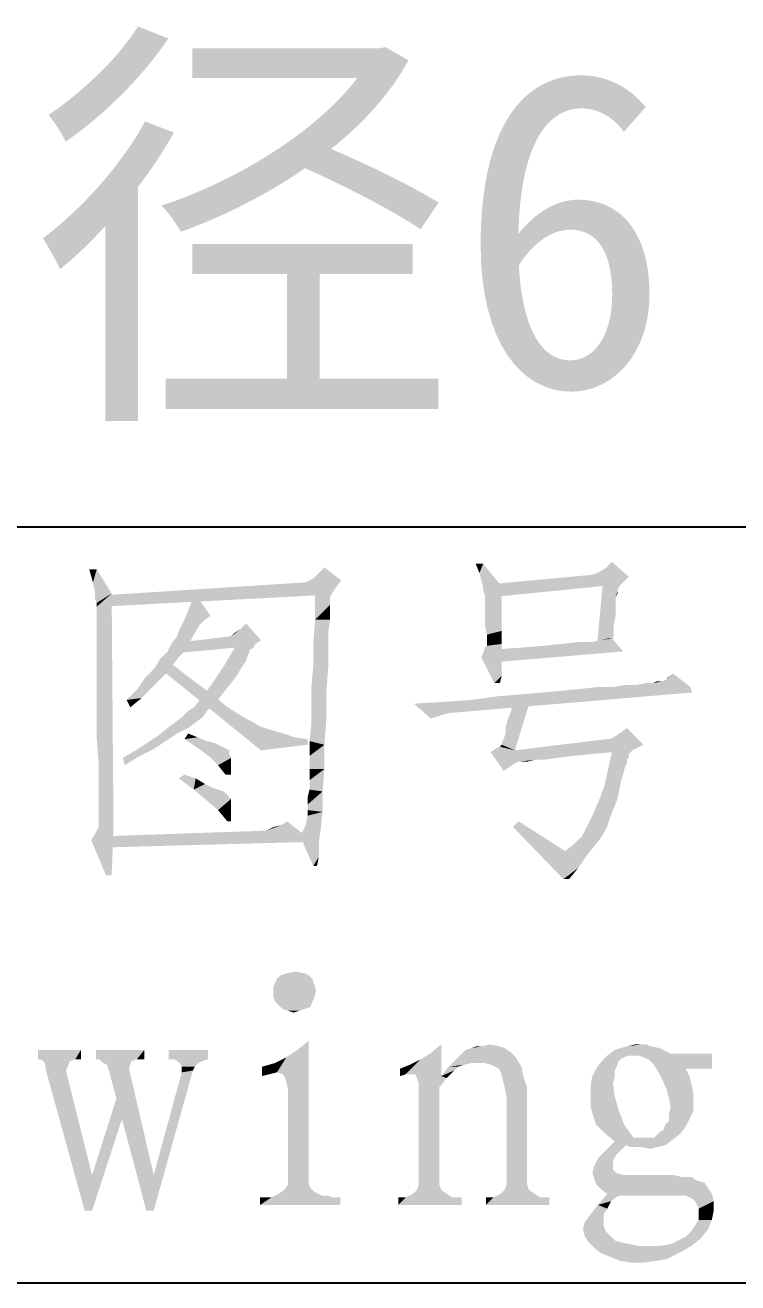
# Model space of a CAD drawing. Header units: millimetres. Extents: x 336 to 634, y 189 to 399.
# Drawn here: x 517.2 to 522.86, y 255.18 to 265.16 of the extents above; entities that cross this region are included whole.
import ezdxf

# ---------------------------------------------------------------- set-up
doc = ezdxf.new("R2010")
doc.units = ezdxf.units.MM

msp = doc.modelspace()

# ---------------------------------------------------------------- linework, layer by layer
at = {"color": 2, "linetype": 'Continuous'}
for p, q in [((448.54988, 261.17577), (628.54988, 261.17577)), ((448.54988, 255.17577), (628.54988, 255.17577))]:
    msp.add_line(p, q, dxfattribs=at)
at = {"color": 7, "linetype": 'Continuous'}
msp.add_line((448.54993, 255.17685), (628.54993, 255.17685), dxfattribs=at)
for points in [[(517.77124, 260.83873), (517.74161, 260.73503), (517.71198, 260.83873)], [(517.75643, 260.66096), (517.74161, 260.73503), (517.77124, 260.83873)], [(517.75643, 260.66096), (517.77124, 260.83873), (517.88976, 260.64614)], [(519.71198, 260.74985), (519.48976, 260.76466), (519.5342, 260.8091)], [(519.5342, 260.8091), (519.57865, 260.85355), (519.71198, 260.74985)], [(520.83791, 260.88318), (520.80828, 260.8091), (520.77865, 260.88318)], [(520.82309, 260.74985), (520.80828, 260.8091), (520.83791, 260.88318)], [(520.82309, 260.74985), (520.83791, 260.88318), (520.97124, 260.72022)], [(521.99346, 260.77947), (521.69717, 260.79429), (521.74161, 260.8091)], [(521.99346, 260.77947), (521.74161, 260.8091), (521.77124, 260.82392)], [(521.99346, 260.77947), (521.77124, 260.82392), (521.81569, 260.85355)], [(521.81569, 260.85355), (521.86013, 260.89799), (521.99346, 260.77947)], [(519.66754, 260.69059), (517.81569, 260.63133), (519.4305, 260.73503)], [(519.71198, 260.74985), (519.4305, 260.73503), (519.46013, 260.74985)], [(519.4305, 260.73503), (519.71198, 260.74985), (519.66754, 260.69059)], [(519.71198, 260.74985), (519.46013, 260.74985), (519.48976, 260.76466)], [(520.97124, 260.72022), (520.83791, 260.7054), (520.82309, 260.74985)], [(520.83791, 260.69059), (520.83791, 260.7054), (520.97124, 260.72022)], [(520.83791, 260.67577), (520.83791, 260.69059), (520.97124, 260.72022)], [(520.85272, 260.63133), (520.83791, 260.67577), (520.97124, 260.72022)], [(520.85272, 260.63133), (520.97124, 260.72022), (520.98606, 260.58688)], [(521.99346, 260.77947), (520.89717, 260.72022), (521.69717, 260.79429)], [(521.99346, 260.77947), (521.94902, 260.73503), (520.89717, 260.72022)], [(521.78606, 260.7054), (520.89717, 260.72022), (521.94902, 260.73503)], [(521.78606, 260.7054), (520.89717, 260.61651), (520.89717, 260.72022)], [(521.78606, 260.7054), (521.94902, 260.73503), (521.91939, 260.7054)], [(517.88976, 260.64614), (517.75643, 260.6017), (517.75643, 260.66096)], [(517.77124, 260.57207), (517.75643, 260.6017), (517.88976, 260.64614)], [(517.77124, 260.54244), (517.77124, 260.57207), (517.88976, 260.64614)], [(517.77124, 260.49799), (517.77124, 260.54244), (517.88976, 260.64614)], [(517.77124, 260.42392), (517.77124, 260.49799), (517.88976, 260.64614)], [(517.77124, 260.32021), (517.77124, 260.42392), (517.88976, 260.64614)], [(517.77124, 260.2017), (517.77124, 260.32021), (517.88976, 260.64614)], [(517.77124, 260.05355), (517.77124, 260.2017), (517.88976, 260.64614)], [(517.77124, 259.87577), (517.77124, 260.05355), (517.88976, 260.64614)], [(517.77124, 259.68318), (517.77124, 259.87577), (517.88976, 260.64614)], [(517.77124, 259.49059), (517.77124, 259.68318), (517.88976, 260.64614)], [(517.78606, 259.31281), (517.77124, 259.49059), (517.88976, 260.64614)], [(517.78606, 259.16466), (517.78606, 259.31281), (517.88976, 260.64614)], [(517.78606, 259.04614), (517.78606, 259.16466), (517.88976, 260.64614)], [(517.78606, 258.95725), (517.78606, 259.04614), (517.88976, 260.64614)], [(517.78606, 258.88318), (517.78606, 258.95725), (517.88976, 260.64614)], [(517.78606, 258.83873), (517.78606, 258.88318), (517.88976, 260.64614)], [(517.78606, 258.8091), (517.78606, 258.83873), (517.88976, 260.64614)], [(517.78606, 258.79429), (517.78606, 258.8091), (517.88976, 260.64614)], [(517.78606, 258.79429), (517.88976, 260.64614), (517.90457, 258.77947)], [(519.66754, 260.69059), (519.63791, 260.64614), (517.81569, 260.63133)], [(519.50457, 260.63133), (517.81569, 260.63133), (519.63791, 260.64614)], [(519.50457, 260.63133), (517.81569, 260.54244), (517.81569, 260.63133)], [(518.5268, 260.58688), (518.54161, 260.66096), (518.67494, 260.46836)], [(519.50457, 260.63133), (519.63791, 260.64614), (519.62309, 260.61651)], [(519.62309, 260.61651), (519.50457, 260.43873), (519.50457, 260.63133)], [(519.62309, 260.61651), (519.62309, 260.58688), (519.50457, 260.43873)], [(520.98606, 260.58688), (520.85272, 260.55725), (520.85272, 260.63133)], [(521.90457, 260.67577), (521.74161, 260.23133), (521.78606, 260.7054)], [(521.90457, 260.67577), (521.90457, 260.66096), (521.74161, 260.23133)], [(521.90457, 260.66096), (521.88976, 260.61651), (521.74161, 260.23133)], [(521.88976, 260.61651), (521.88976, 260.57207), (521.74161, 260.23133)], [(521.78606, 260.7054), (521.91939, 260.7054), (521.90457, 260.67577)], [(521.90457, 260.66096), (521.90457, 260.64614), (521.88976, 260.61651)], [(518.67494, 260.46836), (518.46754, 260.43873), (518.49717, 260.51281)], [(518.67494, 260.46836), (518.49717, 260.51281), (518.5268, 260.58688)], [(519.62309, 260.58688), (519.62309, 260.55725), (519.50457, 260.43873)], [(519.62309, 260.55725), (519.62309, 260.51281), (519.50457, 260.43873)], [(519.50457, 260.43873), (519.62309, 260.51281), (519.62309, 260.43873)], [(520.85272, 260.46836), (520.85272, 260.55725), (520.98606, 260.58688)], [(520.85272, 260.46836), (520.98606, 260.58688), (520.98606, 260.46836)], [(521.88976, 260.57207), (521.88976, 260.52762), (521.74161, 260.23133)], [(521.88976, 260.52762), (521.88976, 260.46836), (521.74161, 260.23133)], [(518.6305, 260.43873), (518.58606, 260.39429), (518.42309, 260.34985)], [(518.6305, 260.43873), (518.42309, 260.34985), (518.46754, 260.43873)], [(518.46754, 260.43873), (518.67494, 260.46836), (518.6305, 260.43873)], [(518.91198, 260.36466), (518.95643, 260.4091), (519.07494, 260.27577)], [(519.62309, 260.43873), (519.60828, 260.33503), (519.48976, 260.24614)], [(519.62309, 260.43873), (519.48976, 260.24614), (519.50457, 260.43873)], [(520.98606, 260.46836), (520.85272, 260.39429), (520.85272, 260.46836)], [(520.85272, 260.39429), (520.98606, 260.46836), (520.98606, 260.34985)], [(521.88976, 260.46836), (521.87494, 260.39429), (521.74161, 260.23133)], [(518.36383, 260.24614), (518.40828, 260.3054), (518.54161, 260.32021)], [(518.36383, 260.24614), (518.54161, 260.32021), (518.49717, 260.23133)], [(518.54161, 260.32021), (518.40828, 260.3054), (518.42309, 260.34985)], [(518.42309, 260.34985), (518.58606, 260.39429), (518.54161, 260.32021)], [(518.83791, 260.3054), (518.86754, 260.33503), (518.91198, 260.36466)], [(519.07494, 260.27577), (518.83791, 260.3054), (518.91198, 260.36466)], [(519.48976, 260.24614), (519.60828, 260.33503), (519.60828, 260.2017)], [(520.98606, 260.34985), (520.86754, 260.32022), (520.85272, 260.39429)], [(520.86754, 260.27577), (520.86754, 260.32022), (520.98606, 260.34985)], [(520.86754, 260.24614), (520.86754, 260.27577), (520.98606, 260.34985)], [(520.86754, 260.24614), (520.98606, 260.34985), (520.98606, 260.24614)], [(521.87494, 260.39429), (521.87494, 260.32022), (521.74161, 260.23133)], [(521.74161, 260.23133), (521.87494, 260.32022), (521.86013, 260.23133)], [(518.49717, 260.23133), (518.3342, 260.18688), (518.36383, 260.24614)], [(518.3342, 260.18688), (518.49717, 260.23133), (518.46754, 260.18688)], [(519.0305, 260.24614), (518.39346, 260.17207), (518.45272, 260.26096)], [(519.0305, 260.24614), (518.86754, 260.21651), (518.39346, 260.17207)], [(518.83791, 260.3054), (519.07494, 260.27577), (518.45272, 260.26096)], [(518.83791, 260.3054), (518.45272, 260.26096), (518.82309, 260.3054)], [(518.45272, 260.26096), (519.07494, 260.27577), (519.0305, 260.24614)], [(518.98606, 260.2017), (518.77865, 260.06836), (518.86754, 260.21651)], [(518.86754, 260.21651), (519.0305, 260.24614), (519.01569, 260.21651)], [(518.86754, 260.21651), (519.01569, 260.21651), (518.98606, 260.2017)], [(519.60828, 260.2017), (519.48976, 260.06836), (519.48976, 260.24614)], [(520.83791, 260.17207), (520.85272, 260.21651), (520.98606, 260.24614)], [(520.83791, 260.17207), (520.98606, 260.24614), (520.98606, 260.15725)], [(520.85272, 260.21651), (520.86754, 260.23133), (520.98606, 260.24614)], [(520.98606, 260.24614), (520.86754, 260.23133), (520.86754, 260.24614)], [(521.94902, 260.18688), (520.9268, 260.2017), (521.1342, 260.21651)], [(521.1342, 260.21651), (521.31198, 260.23133), (521.69717, 260.26096)], [(521.94902, 260.18688), (521.1342, 260.21651), (521.69717, 260.26096)], [(521.31198, 260.23133), (521.46013, 260.24614), (521.69717, 260.26096)], [(521.69717, 260.26096), (521.46013, 260.24614), (521.59346, 260.26096)], [(521.69717, 260.26096), (521.77124, 260.27577), (521.86013, 260.29058)], [(521.69717, 260.26096), (521.86013, 260.29058), (521.94902, 260.18688)], [(521.86013, 260.29058), (521.77124, 260.27577), (521.8305, 260.29058)], [(518.37865, 260.08318), (518.2305, 260.05355), (518.27494, 260.12762)], [(518.46754, 260.18688), (518.42309, 260.14244), (518.27494, 260.12762)], [(518.46754, 260.18688), (518.27494, 260.12762), (518.3342, 260.18688)], [(518.27494, 260.12762), (518.42309, 260.14244), (518.37865, 260.08318)], [(518.28976, 260.03873), (518.3342, 260.11281), (518.46754, 260.0091)], [(518.98606, 260.2017), (518.98606, 260.18688), (518.77865, 260.06836)], [(518.98606, 260.18688), (518.97124, 260.15725), (518.77865, 260.06836)], [(518.97124, 260.15725), (518.95643, 260.11281), (518.77865, 260.06836)], [(518.77865, 260.06836), (518.95643, 260.11281), (518.9268, 260.06836)], [(519.48976, 260.06836), (519.60828, 260.2017), (519.60828, 260.05355)], [(520.98606, 260.15725), (520.82309, 260.14244), (520.83791, 260.17207)], [(520.82309, 260.14244), (520.98606, 260.15725), (520.98606, 260.06836)], [(520.98606, 260.06836), (520.9268, 259.93503), (520.82309, 260.14244)], [(521.94902, 260.18688), (520.89717, 260.09799), (520.9268, 260.2017)], [(518.3342, 260.02392), (518.15643, 259.97947), (518.2305, 260.05355)], [(518.15643, 259.97947), (518.3342, 260.02392), (518.27494, 259.96466)], [(518.2305, 260.05355), (518.37865, 260.08318), (518.3342, 260.02392)], [(518.46754, 260.0091), (519.07494, 259.4017), (518.28976, 260.03873)], [(518.46754, 260.0091), (518.58606, 259.92022), (519.07494, 259.4017)], [(518.9268, 260.06836), (518.88235, 259.99429), (518.68976, 259.93503)], [(518.9268, 260.06836), (518.68976, 259.93503), (518.77865, 260.06836)], [(519.60828, 260.05355), (519.47494, 259.9054), (519.48976, 260.06836)], [(519.47494, 259.9054), (519.60828, 260.05355), (519.59346, 259.86096)], [(520.98606, 260.06836), (520.98606, 259.99429), (520.9268, 259.93503)], [(522.28976, 259.96466), (522.30457, 259.97947), (522.34902, 260.0091)], [(522.28976, 259.96466), (522.34902, 260.0091), (522.48235, 259.9054)], [(518.27494, 259.96466), (518.09717, 259.89059), (518.15643, 259.97947)], [(518.09717, 259.89059), (518.27494, 259.96466), (518.20087, 259.89059)], [(518.58606, 259.92022), (518.70457, 259.83133), (519.07494, 259.4017)], [(518.83791, 259.93503), (518.77865, 259.86096), (518.61569, 259.83133)], [(518.83791, 259.93503), (518.61569, 259.83133), (518.68976, 259.93503)], [(518.68976, 259.93503), (518.88235, 259.99429), (518.83791, 259.93503)], [(520.9268, 259.93503), (520.98606, 259.99429), (520.97124, 259.93503)], [(522.05272, 259.92022), (521.87494, 259.9054), (521.96383, 259.92022)], [(522.48235, 259.9054), (521.87494, 259.9054), (522.05272, 259.92022)], [(522.18606, 259.93503), (522.05272, 259.92022), (522.1268, 259.93503)], [(522.48235, 259.9054), (522.05272, 259.92022), (522.18606, 259.93503)], [(522.24532, 259.94984), (522.26013, 259.94984), (522.18606, 259.93503)], [(522.24532, 259.94984), (522.18606, 259.93503), (522.21569, 259.94984)], [(522.48235, 259.9054), (522.18606, 259.93503), (522.26013, 259.94984)], [(522.48235, 259.9054), (522.26013, 259.94984), (522.28976, 259.96466)], [(518.20087, 259.89059), (518.1268, 259.81651), (518.00828, 259.8017)], [(518.20087, 259.89059), (518.00828, 259.8017), (518.09717, 259.89059)], [(518.00828, 259.8017), (518.1268, 259.81651), (518.03791, 259.74244)], [(518.71939, 259.78688), (518.54161, 259.74244), (518.61569, 259.83133)], [(518.61569, 259.83133), (518.77865, 259.86096), (518.71939, 259.78688)], [(518.70457, 259.83133), (518.79346, 259.75725), (519.07494, 259.4017)], [(519.59346, 259.86096), (519.47494, 259.74244), (519.47494, 259.9054)], [(519.47494, 259.74244), (519.59346, 259.86096), (519.59346, 259.65355)], [(520.28976, 259.77207), (520.5268, 259.78688), (522.49717, 259.86096)], [(520.28976, 259.77207), (522.49717, 259.86096), (520.57124, 259.69799)], [(520.5268, 259.78688), (520.74902, 259.8017), (522.49717, 259.86096)], [(520.74902, 259.8017), (520.95643, 259.83133), (522.49717, 259.86096)], [(520.95643, 259.83133), (521.14902, 259.84614), (522.49717, 259.86096)], [(522.49717, 259.86096), (521.14902, 259.84614), (521.31198, 259.86096)], [(521.31198, 259.86096), (521.47494, 259.87577), (522.48235, 259.9054)], [(521.31198, 259.86096), (522.48235, 259.9054), (522.49717, 259.86096)], [(521.47494, 259.87577), (521.62309, 259.89059), (522.48235, 259.9054)], [(521.87494, 259.9054), (522.48235, 259.9054), (521.62309, 259.89059)], [(521.87494, 259.9054), (521.62309, 259.89059), (521.75643, 259.9054)], [(518.64532, 259.71281), (518.45272, 259.66836), (518.49717, 259.71281)], [(518.45272, 259.66836), (518.64532, 259.71281), (518.61569, 259.66836)], [(518.49717, 259.71281), (518.54161, 259.74244), (518.71939, 259.78688)], [(518.49717, 259.71281), (518.71939, 259.78688), (518.64532, 259.71281)], [(518.79346, 259.75725), (518.88235, 259.69799), (519.07494, 259.4017)], [(519.59346, 259.65355), (519.47494, 259.6091), (519.47494, 259.74244)], [(520.28976, 259.77207), (520.57124, 259.69799), (520.51198, 259.68318)], [(520.51198, 259.68318), (520.42309, 259.65355), (520.28976, 259.77207)], [(520.98606, 259.46096), (521.00087, 259.49058), (521.20828, 259.78688)], [(520.98606, 259.44614), (520.98606, 259.46096), (521.20828, 259.78688)], [(520.98606, 259.44614), (521.20828, 259.78688), (521.08976, 259.4017)], [(521.00087, 259.49058), (521.01569, 259.53503), (521.20828, 259.78688)], [(521.01569, 259.57948), (521.0305, 259.63873), (521.20828, 259.78688)], [(521.01569, 259.53503), (521.01569, 259.57948), (521.20828, 259.78688)], [(521.0305, 259.63873), (521.06013, 259.71281), (521.20828, 259.78688)], [(521.20828, 259.78688), (521.06013, 259.71281), (521.07494, 259.78688)], [(518.55643, 259.62392), (518.3342, 259.57947), (518.39346, 259.62392)], [(518.3342, 259.57947), (518.55643, 259.62392), (518.49717, 259.57947)], [(518.61569, 259.66836), (518.39346, 259.62392), (518.45272, 259.66836)], [(518.39346, 259.62392), (518.61569, 259.66836), (518.55643, 259.62392)], [(518.88235, 259.69799), (518.95643, 259.65355), (519.07494, 259.4017)], [(518.95643, 259.65355), (519.01569, 259.62392), (519.07494, 259.4017)], [(519.01569, 259.62392), (519.06013, 259.59429), (519.07494, 259.4017)], [(519.46013, 259.47577), (519.47494, 259.6091), (519.59346, 259.65355)], [(519.46013, 259.47577), (519.59346, 259.65355), (519.57865, 259.44614)], [(518.31939, 259.47577), (518.17124, 259.46096), (518.26013, 259.52022)], [(518.49717, 259.57947), (518.40828, 259.53503), (518.26013, 259.52022)], [(518.49717, 259.57947), (518.26013, 259.52022), (518.3342, 259.57947)], [(518.26013, 259.52022), (518.40828, 259.53503), (518.31939, 259.47577)], [(518.57124, 259.5054), (518.46754, 259.49059), (518.49717, 259.53503)], [(519.06013, 259.59429), (519.14902, 259.56466), (519.07494, 259.4017)], [(519.14902, 259.56466), (519.25272, 259.53503), (519.07494, 259.4017)], [(519.25272, 259.53503), (519.34161, 259.5054), (519.07494, 259.4017)], [(522.11198, 259.44614), (521.87494, 259.5054), (521.91939, 259.53503)], [(521.91939, 259.53503), (521.97865, 259.57948), (522.11198, 259.44614)], [(518.2305, 259.41651), (518.08235, 259.4017), (518.17124, 259.46096)], [(518.08235, 259.4017), (518.2305, 259.41651), (518.11198, 259.35725)], [(518.17124, 259.46096), (518.31939, 259.47577), (518.2305, 259.41651)], [(518.46754, 259.49059), (518.57124, 259.5054), (518.64532, 259.47577)], [(518.64532, 259.47577), (518.55643, 259.43133), (518.46754, 259.49059)], [(518.64532, 259.47577), (518.70457, 259.46096), (518.55643, 259.43133)], [(518.70457, 259.46096), (518.7342, 259.44614), (518.55643, 259.43133)], [(518.55643, 259.43133), (518.7342, 259.44614), (518.79346, 259.41651)], [(518.79346, 259.41651), (518.66013, 259.35725), (518.55643, 259.43133)], [(518.79346, 259.41651), (518.82309, 259.4017), (518.66013, 259.35725)], [(519.34161, 259.5054), (519.44532, 259.49059), (519.07494, 259.4017)], [(519.44532, 259.49059), (519.44532, 259.44614), (519.07494, 259.4017)], [(519.57865, 259.44614), (519.46013, 259.35725), (519.46013, 259.47577)], [(519.46013, 259.25355), (519.46013, 259.35725), (519.57865, 259.44614)], [(519.46013, 259.25355), (519.57865, 259.44614), (519.57865, 259.25355)], [(521.08976, 259.4017), (520.89717, 259.38688), (520.94161, 259.41651)], [(521.08976, 259.4017), (520.94161, 259.41651), (520.97124, 259.43133)], [(521.08976, 259.4017), (520.97124, 259.43133), (520.98606, 259.44614)], [(521.84532, 259.49058), (522.11198, 259.44614), (521.08976, 259.4017)], [(521.84532, 259.49058), (521.08976, 259.4017), (521.81569, 259.49058)], [(522.11198, 259.44614), (522.05272, 259.41651), (521.08976, 259.4017)], [(521.08976, 259.4017), (522.05272, 259.41651), (522.02309, 259.4017)], [(522.11198, 259.44614), (521.84532, 259.49058), (521.87494, 259.5054)], [(518.11198, 259.35725), (517.97865, 259.34244), (518.08235, 259.4017)], [(517.97865, 259.34244), (518.11198, 259.35725), (517.99346, 259.28318)], [(518.82309, 259.4017), (518.82309, 259.37207), (518.66013, 259.35725)], [(518.66013, 259.35725), (518.82309, 259.37207), (518.83791, 259.34244)], [(518.83791, 259.34244), (518.7342, 259.28318), (518.66013, 259.35725)], [(518.7342, 259.28318), (518.83791, 259.34244), (518.83791, 259.28318)], [(521.08976, 259.4017), (522.02309, 259.4017), (520.89717, 259.38688)], [(521.86013, 259.38688), (520.89717, 259.38688), (522.02309, 259.4017)], [(520.89717, 259.38688), (521.86013, 259.38688), (521.69717, 259.37207)], [(520.89717, 259.38688), (521.69717, 259.37207), (521.25272, 259.32762)], [(520.89717, 259.38688), (521.25272, 259.32762), (521.11939, 259.31281)], [(520.89717, 259.38688), (521.11939, 259.31281), (521.08976, 259.29799)], [(521.08976, 259.29799), (521.00087, 259.23873), (520.89717, 259.38688)], [(521.1342, 259.31281), (521.11939, 259.31281), (521.25272, 259.32762)], [(521.14902, 259.31281), (521.1342, 259.31281), (521.25272, 259.32762)], [(521.14902, 259.31281), (521.25272, 259.32762), (521.19346, 259.31281)], [(521.69717, 259.37207), (521.54902, 259.35725), (521.25272, 259.32762)], [(521.54902, 259.35725), (521.4305, 259.34244), (521.25272, 259.32762)], [(521.25272, 259.32762), (521.4305, 259.34244), (521.3268, 259.32762)], [(521.99346, 259.37207), (521.8305, 259.25355), (521.86013, 259.38688)], [(521.99346, 259.37207), (521.99346, 259.35725), (521.8305, 259.25355)], [(521.99346, 259.35725), (521.99346, 259.34244), (521.8305, 259.25355)], [(521.99346, 259.34244), (521.97865, 259.32762), (521.8305, 259.25355)], [(521.97865, 259.32762), (521.97865, 259.29799), (521.8305, 259.25355)], [(521.86013, 259.38688), (522.02309, 259.4017), (521.99346, 259.37207)], [(518.83791, 259.28318), (518.79346, 259.2091), (518.7342, 259.28318)], [(518.79346, 259.2091), (518.83791, 259.28318), (518.83791, 259.2091)], [(519.57865, 259.25355), (519.46013, 259.16466), (519.46013, 259.25355)], [(519.46013, 259.09059), (519.46013, 259.16466), (519.57865, 259.25355)], [(519.46013, 259.09059), (519.57865, 259.25355), (519.56383, 259.07577)], [(521.08976, 259.29799), (521.04532, 259.26836), (521.00087, 259.23873)], [(521.94902, 259.2091), (521.80087, 259.12022), (521.8305, 259.25355)], [(521.97865, 259.29799), (521.96383, 259.26836), (521.8305, 259.25355)], [(521.8305, 259.25355), (521.96383, 259.26836), (521.94902, 259.2091)], [(518.42309, 259.17948), (518.46754, 259.2091), (518.55643, 259.17948)], [(518.55643, 259.17948), (518.54161, 259.09059), (518.42309, 259.17948)], [(518.55643, 259.17948), (518.6305, 259.13503), (518.54161, 259.09059)], [(518.6305, 259.13503), (518.68976, 259.1054), (518.54161, 259.09059)], [(521.91939, 259.09059), (521.75643, 259.0017), (521.80087, 259.12022)], [(521.94902, 259.2091), (521.9342, 259.16466), (521.80087, 259.12022)], [(521.80087, 259.12022), (521.9342, 259.16466), (521.91939, 259.09059)], [(518.54161, 259.09059), (518.68976, 259.1054), (518.7342, 259.09059)], [(518.7342, 259.09059), (518.6305, 259.01651), (518.54161, 259.09059)], [(518.7342, 259.09059), (518.77865, 259.07577), (518.6305, 259.01651)], [(518.77865, 259.07577), (518.80828, 259.04614), (518.6305, 259.01651)], [(518.80828, 259.04614), (518.82309, 259.03133), (518.6305, 259.01651)], [(518.6305, 259.01651), (518.82309, 259.03133), (518.83791, 259.01651)], [(518.83791, 259.01651), (518.7342, 258.92762), (518.6305, 259.01651)], [(518.83791, 259.01651), (518.83791, 259.0017), (518.7342, 258.92762)], [(519.56383, 259.07577), (519.44532, 259.03133), (519.46013, 259.09059)], [(519.44532, 258.97207), (519.44532, 259.03133), (519.56383, 259.07577)], [(519.44532, 258.92762), (519.44532, 258.97207), (519.56383, 259.07577)], [(519.44532, 258.92762), (519.56383, 259.07577), (519.56383, 258.91281)], [(521.91939, 259.09059), (521.90457, 259.01651), (521.75643, 259.0017)], [(521.75643, 259.0017), (521.90457, 259.01651), (521.87494, 258.94244)], [(518.83791, 259.0017), (518.83791, 258.95725), (518.7342, 258.92762)], [(518.7342, 258.92762), (518.83791, 258.95725), (518.83791, 258.89799)], [(518.83791, 258.89799), (518.80828, 258.83873), (518.7342, 258.92762)], [(519.4305, 258.8091), (519.44532, 258.88318), (519.56383, 258.91281)], [(519.4305, 258.8091), (519.56383, 258.91281), (519.54902, 258.77947)], [(519.56383, 258.91281), (519.44532, 258.89799), (519.44532, 258.92762)], [(519.44532, 258.88318), (519.44532, 258.89799), (519.56383, 258.91281)], [(521.87494, 258.94244), (521.71198, 258.89799), (521.75643, 259.0017)], [(521.71198, 258.89799), (521.87494, 258.94244), (521.84532, 258.86836)], [(518.80828, 258.83873), (518.83791, 258.89799), (518.83791, 258.83873)], [(519.23791, 258.8091), (519.28235, 258.83873), (519.48976, 258.67577)], [(521.07494, 258.79429), (521.11939, 258.83873), (521.48976, 258.6017)], [(521.84532, 258.86836), (521.66754, 258.8091), (521.71198, 258.89799)], [(521.66754, 258.8091), (521.84532, 258.86836), (521.81569, 258.77947)], [(517.7268, 258.69059), (517.75643, 258.73503), (517.90457, 258.77947)], [(517.84532, 258.4091), (517.7268, 258.69059), (517.90457, 258.77947)], [(517.75643, 258.73503), (517.77124, 258.76466), (517.90457, 258.77947)], [(517.90457, 258.77947), (517.77124, 258.76466), (517.78606, 258.79429)], [(517.84532, 258.4091), (517.90457, 258.77947), (517.88976, 258.4091)], [(519.48976, 258.67577), (517.84532, 258.72022), (519.11939, 258.76466)], [(519.48976, 258.67577), (517.84532, 258.63133), (517.84532, 258.72022)], [(519.11939, 258.76466), (519.14902, 258.77947), (519.23791, 258.8091)], [(519.48976, 258.67577), (519.11939, 258.76466), (519.23791, 258.8091)], [(519.14902, 258.77947), (519.17865, 258.79429), (519.23791, 258.8091)], [(519.54902, 258.77947), (519.38606, 258.72022), (519.4305, 258.8091)], [(519.38606, 258.72022), (519.54902, 258.77947), (519.5342, 258.67577)], [(519.5342, 258.67577), (519.48976, 258.48318), (519.38606, 258.72022)], [(521.48976, 258.6017), (521.47494, 258.37948), (521.07494, 258.79429)], [(521.77124, 258.7054), (521.56383, 258.66096), (521.62309, 258.72022)], [(521.81569, 258.77947), (521.62309, 258.72022), (521.66754, 258.8091)], [(521.62309, 258.72022), (521.81569, 258.77947), (521.77124, 258.7054)], [(519.5342, 258.67577), (519.5342, 258.55725), (519.48976, 258.48318)], [(521.71198, 258.63133), (521.48976, 258.6017), (521.56383, 258.66096)], [(521.48976, 258.6017), (521.71198, 258.63133), (521.65272, 258.55725)], [(521.56383, 258.66096), (521.77124, 258.7054), (521.71198, 258.63133)], [(519.48976, 258.48318), (519.5342, 258.55725), (519.51939, 258.48318)], [(521.48976, 258.6017), (521.65272, 258.55725), (521.47494, 258.37948)], [(521.65272, 258.55725), (521.59346, 258.46836), (521.47494, 258.37948)], [(521.47494, 258.37948), (521.59346, 258.46836), (521.51939, 258.37948)], [(519.45335, 257.61651), (519.2015, 257.58688), (519.23113, 257.61651)], [(519.2015, 257.58688), (519.45335, 257.61651), (519.48298, 257.58688)], [(519.42372, 257.63133), (519.23113, 257.61651), (519.27557, 257.63133)], [(519.23113, 257.61651), (519.42372, 257.63133), (519.45335, 257.61651)], [(519.27557, 257.63133), (519.34965, 257.64614), (519.42372, 257.63133)], [(519.4978, 257.54244), (519.17187, 257.51281), (519.18668, 257.55725)], [(519.17187, 257.51281), (519.4978, 257.54244), (519.51261, 257.49799)], [(519.48298, 257.58688), (519.18668, 257.55725), (519.2015, 257.58688)], [(519.18668, 257.55725), (519.48298, 257.58688), (519.4978, 257.54244)], [(519.51261, 257.49799), (519.17187, 257.45355), (519.17187, 257.51281)], [(519.17187, 257.45355), (519.51261, 257.49799), (519.4978, 257.43873)], [(519.4978, 257.43873), (519.18668, 257.4091), (519.17187, 257.45355)], [(519.18668, 257.4091), (519.4978, 257.43873), (519.48298, 257.4091)], [(519.48298, 257.4091), (519.21631, 257.37947), (519.18668, 257.4091)], [(519.21631, 257.37947), (519.48298, 257.4091), (519.46817, 257.36466)], [(519.46817, 257.36466), (519.24594, 257.34985), (519.21631, 257.37947)], [(519.24594, 257.34985), (519.46817, 257.36466), (519.42372, 257.34985)], [(519.42372, 257.34985), (519.29039, 257.33503), (519.24594, 257.34985)], [(519.29039, 257.33503), (519.42372, 257.34985), (519.37928, 257.33503)], [(519.37928, 257.33503), (519.33483, 257.32022), (519.29039, 257.33503)], [(517.64594, 257.02392), (517.3052, 256.94985), (517.3052, 257.02392)], [(517.32002, 256.94985), (517.3052, 256.94985), (517.64594, 257.02392)], [(517.6015, 256.94985), (517.32002, 256.94985), (517.64594, 257.02392)], [(517.6015, 256.94985), (517.64594, 257.02392), (517.64594, 256.94985)], [(518.14965, 257.02392), (517.76446, 256.94985), (517.76446, 257.02392)], [(517.79409, 256.94985), (517.76446, 256.94985), (518.14965, 257.02392)], [(518.09039, 256.94985), (517.79409, 256.94985), (518.14965, 257.02392)], [(518.09039, 256.94985), (518.14965, 257.02392), (518.14965, 256.94985)], [(518.65335, 257.02392), (518.34224, 256.94985), (518.34224, 257.02392)], [(518.38668, 256.94985), (518.34224, 256.94985), (518.65335, 257.02392)], [(518.38668, 256.94985), (518.65335, 257.02392), (518.65335, 256.94985)], [(519.2015, 256.84614), (519.36446, 257.02392), (519.45335, 257.09799)], [(519.24594, 256.83133), (519.2015, 256.84614), (519.45335, 257.09799)], [(519.2015, 256.84614), (519.27557, 256.96466), (519.36446, 257.02392)], [(519.26076, 256.81651), (519.24594, 256.83133), (519.45335, 257.09799)], [(519.27557, 256.77207), (519.26076, 256.81651), (519.45335, 257.09799)], [(519.29039, 256.71281), (519.27557, 256.77207), (519.45335, 257.09799)], [(519.29039, 256.71281), (519.45335, 257.09799), (519.45335, 255.98688)], [(520.22372, 256.83133), (520.41631, 256.99429), (520.5052, 257.06836)], [(520.28298, 256.83133), (520.22372, 256.83133), (520.5052, 257.06836)], [(520.2978, 256.83133), (520.28298, 256.83133), (520.5052, 257.06836)], [(520.2978, 256.83133), (520.5052, 257.06836), (520.5052, 256.81651)], [(521.05335, 257.0091), (520.66817, 256.99429), (520.6978, 257.02392)], [(521.00891, 257.03873), (520.6978, 257.02392), (520.74224, 257.03873)], [(520.6978, 257.02392), (521.00891, 257.03873), (521.05335, 257.0091)], [(520.83113, 257.05355), (520.96446, 257.05355), (520.74224, 257.03873)], [(520.83113, 257.05355), (520.74224, 257.03873), (520.78668, 257.05355)], [(520.74224, 257.03873), (520.96446, 257.05355), (521.00891, 257.03873)], [(520.83113, 257.05355), (520.89039, 257.06836), (520.96446, 257.05355)], [(522.32743, 256.99429), (521.82372, 256.97948), (521.88298, 257.02392)], [(522.23854, 257.03873), (521.88298, 257.02392), (521.92743, 257.03873)], [(521.88298, 257.02392), (522.23854, 257.03873), (522.32743, 256.99429)], [(522.16446, 257.05355), (521.92743, 257.03873), (521.98668, 257.05355)], [(521.92743, 257.03873), (522.16446, 257.05355), (522.23854, 257.03873)], [(522.09039, 257.06836), (522.13483, 257.06836), (521.98668, 257.05355)], [(522.09039, 257.06836), (521.98668, 257.05355), (522.04594, 257.06836)], [(521.98668, 257.05355), (522.13483, 257.06836), (522.16446, 257.05355)], [(517.6015, 256.94985), (517.34965, 256.93503), (517.32002, 256.94985)], [(517.34965, 256.93503), (517.6015, 256.94985), (517.55705, 256.93503)], [(517.55705, 256.93503), (517.36446, 256.9054), (517.34965, 256.93503)], [(517.36446, 256.9054), (517.55705, 256.93503), (517.54224, 256.89059)], [(518.09039, 256.94985), (517.82372, 256.92022), (517.79409, 256.94985)], [(518.09039, 256.94985), (518.04594, 256.93503), (517.82372, 256.92022)], [(517.85335, 256.9054), (517.82372, 256.92022), (518.04594, 256.93503)], [(517.85335, 256.9054), (518.04594, 256.93503), (518.03113, 256.89059)], [(518.65335, 256.94985), (518.43113, 256.92022), (518.38668, 256.94985)], [(518.65335, 256.94985), (518.60891, 256.93503), (518.43113, 256.92022)], [(518.43113, 256.92022), (518.60891, 256.93503), (518.57928, 256.92022)], [(518.57928, 256.92022), (518.44594, 256.89059), (518.43113, 256.92022)], [(518.44594, 256.89059), (518.57928, 256.92022), (518.54965, 256.89059)], [(519.2015, 256.84614), (519.08298, 256.89059), (519.18668, 256.92022)], [(519.2015, 256.84614), (519.18668, 256.92022), (519.27557, 256.96466)], [(520.22372, 256.83133), (520.34224, 256.94985), (520.41631, 256.99429)], [(520.22372, 256.83133), (520.25335, 256.9054), (520.34224, 256.94985)], [(520.74224, 256.92022), (520.56446, 256.89059), (520.62372, 256.94985)], [(520.74224, 256.92022), (520.68298, 256.9054), (520.56446, 256.89059)], [(521.0978, 256.96466), (520.62372, 256.94985), (520.66817, 256.99429)], [(520.74224, 256.92022), (520.62372, 256.94985), (521.0978, 256.96466)], [(520.66817, 256.99429), (521.05335, 257.0091), (521.0978, 256.96466)], [(520.8015, 256.92022), (520.74224, 256.92022), (521.0978, 256.96466)], [(520.84594, 256.92022), (520.8015, 256.92022), (521.0978, 256.96466)], [(520.9052, 256.9054), (520.84594, 256.92022), (521.0978, 256.96466)], [(520.93483, 256.89059), (520.9052, 256.9054), (521.0978, 256.96466)], [(520.93483, 256.89059), (521.0978, 256.96466), (521.14224, 256.89059)], [(521.91261, 256.93503), (521.8978, 256.89059), (521.73483, 256.87577)], [(521.91261, 256.93503), (521.73483, 256.87577), (521.77928, 256.93503)], [(521.98668, 256.97948), (521.95705, 256.96466), (521.77928, 256.93503)], [(521.98668, 256.97948), (521.77928, 256.93503), (521.82372, 256.97948)], [(521.95705, 256.96466), (521.92743, 256.94985), (521.77928, 256.93503)], [(521.77928, 256.93503), (521.92743, 256.94985), (521.91261, 256.93503)], [(522.32743, 256.99429), (522.65335, 256.99429), (521.82372, 256.97948)], [(521.98668, 256.97948), (521.82372, 256.97948), (522.65335, 256.99429)], [(522.01631, 256.97948), (521.98668, 256.97948), (522.65335, 256.99429)], [(522.07557, 256.97948), (522.01631, 256.97948), (522.65335, 256.99429)], [(522.14965, 256.94985), (522.07557, 256.97948), (522.65335, 256.99429)], [(522.19409, 256.9054), (522.14965, 256.94985), (522.65335, 256.99429)], [(522.44594, 256.87577), (522.19409, 256.9054), (522.65335, 256.99429)], [(522.44594, 256.87577), (522.65335, 256.99429), (522.65335, 256.87577)], [(517.54224, 256.89059), (517.36446, 256.87577), (517.36446, 256.9054)], [(517.36446, 256.87577), (517.54224, 256.89059), (517.52743, 256.86096)], [(517.52743, 256.86096), (517.67557, 255.74985), (517.36446, 256.87577)], [(517.52743, 256.86096), (517.73483, 256.03133), (517.67557, 255.74985)], [(518.03113, 256.89059), (517.86817, 256.86096), (517.85335, 256.9054)], [(517.86817, 256.86096), (518.03113, 256.89059), (518.03113, 256.86096)], [(518.03113, 256.86096), (517.92743, 256.63873), (517.86817, 256.86096)], [(517.97187, 256.47577), (517.92743, 256.63873), (518.03113, 256.86096)], [(517.97187, 256.47577), (518.03113, 256.86096), (518.22372, 256.03133)], [(518.16446, 255.74985), (518.22372, 256.03133), (518.53483, 256.86096)], [(518.16446, 255.74985), (518.53483, 256.86096), (518.22372, 255.74985)], [(518.22372, 256.03133), (518.44594, 256.84614), (518.53483, 256.86096)], [(518.54965, 256.89059), (518.53483, 256.86096), (518.44594, 256.84614)], [(518.54965, 256.89059), (518.44594, 256.84614), (518.44594, 256.89059)], [(519.08298, 256.89059), (519.2015, 256.84614), (519.14224, 256.83133)], [(519.14224, 256.83133), (519.08298, 256.81651), (519.08298, 256.89059)], [(520.22372, 256.83133), (520.17928, 256.87577), (520.25335, 256.9054)], [(520.22372, 256.83133), (520.17928, 256.81651), (520.17928, 256.87577)], [(520.5052, 256.81651), (520.31261, 256.8017), (520.2978, 256.83133)], [(520.54965, 256.8017), (520.31261, 256.8017), (520.5052, 256.81651)], [(520.63854, 256.89059), (520.60891, 256.86096), (520.5052, 256.81651)], [(520.63854, 256.89059), (520.5052, 256.81651), (520.56446, 256.89059)], [(520.5052, 256.81651), (520.60891, 256.86096), (520.54965, 256.8017)], [(520.56446, 256.89059), (520.68298, 256.9054), (520.63854, 256.89059)], [(521.14224, 256.89059), (520.96446, 256.87577), (520.93483, 256.89059)], [(520.97928, 256.84614), (520.96446, 256.87577), (521.14224, 256.89059)], [(520.97928, 256.84614), (521.14224, 256.89059), (521.15705, 256.81651)], [(521.15705, 256.81651), (520.99409, 256.78688), (520.97928, 256.84614)], [(521.00891, 256.72762), (520.99409, 256.78688), (521.15705, 256.81651)], [(521.00891, 256.72762), (521.15705, 256.81651), (521.18668, 256.72762)], [(521.88298, 256.81651), (521.86817, 256.75725), (521.69039, 256.74244)], [(521.88298, 256.81651), (521.69039, 256.74244), (521.7052, 256.81651)], [(521.88298, 256.86096), (521.7052, 256.81651), (521.73483, 256.87577)], [(521.7052, 256.81651), (521.88298, 256.86096), (521.88298, 256.81651)], [(521.73483, 256.87577), (521.8978, 256.89059), (521.88298, 256.86096)], [(522.44594, 256.87577), (522.23854, 256.83133), (522.19409, 256.9054)], [(522.23854, 256.83133), (522.44594, 256.87577), (522.47557, 256.81651)], [(522.47557, 256.81651), (522.26817, 256.77207), (522.23854, 256.83133)], [(522.26817, 256.77207), (522.47557, 256.81651), (522.49039, 256.75725)], [(520.54965, 256.8017), (520.32743, 256.75725), (520.31261, 256.8017)], [(520.32743, 256.75725), (520.54965, 256.8017), (520.49039, 256.72762)], [(520.49039, 256.72762), (520.32743, 256.69799), (520.32743, 256.75725)], [(520.32743, 255.95725), (520.32743, 256.69799), (520.49039, 256.72762)], [(520.32743, 255.95725), (520.49039, 256.72762), (520.49039, 255.95725)], [(521.18668, 256.72762), (521.02372, 256.65355), (521.00891, 256.72762)], [(521.02372, 256.65355), (521.18668, 256.72762), (521.18668, 256.6091)], [(521.69039, 256.66836), (521.69039, 256.74244), (521.86817, 256.75725)], [(521.69039, 256.66836), (521.86817, 256.75725), (521.88298, 256.65355)], [(522.49039, 256.75725), (522.2978, 256.69799), (522.26817, 256.77207)], [(522.2978, 256.69799), (522.49039, 256.75725), (522.5052, 256.68318)], [(517.97187, 256.47577), (517.73483, 256.03133), (517.92743, 256.63873)], [(519.45335, 255.98688), (519.29039, 255.95725), (519.29039, 256.71281)], [(521.18668, 256.6091), (521.02372, 255.95725), (521.02372, 256.65355)], [(521.88298, 256.65355), (521.69039, 256.57947), (521.69039, 256.66836)], [(521.69039, 256.57947), (521.88298, 256.65355), (521.91261, 256.54985)], [(522.5052, 256.68318), (522.31261, 256.63873), (522.2978, 256.69799)], [(522.31261, 256.63873), (522.5052, 256.68318), (522.5052, 256.6091)], [(522.5052, 256.6091), (522.32743, 256.56466), (522.31261, 256.63873)], [(521.02372, 255.95725), (521.18668, 256.6091), (521.18668, 255.95725)], [(521.91261, 256.54985), (521.7052, 256.52021), (521.69039, 256.57947)], [(521.72002, 256.47577), (521.7052, 256.52021), (521.91261, 256.54985)], [(521.73483, 256.43133), (521.72002, 256.47577), (521.91261, 256.54985)], [(521.73483, 256.43133), (521.91261, 256.54985), (521.95705, 256.43133)], [(522.5052, 256.53503), (522.31261, 256.52021), (522.32743, 256.56466)], [(522.31261, 256.52021), (522.5052, 256.53503), (522.47557, 256.47577)], [(522.47557, 256.47577), (522.31261, 256.46096), (522.31261, 256.52021)], [(522.32743, 256.56466), (522.5052, 256.6091), (522.5052, 256.53503)], [(517.67557, 255.74985), (517.73483, 256.03133), (517.97187, 256.47577)], [(517.67557, 255.74985), (517.97187, 256.47577), (517.73483, 255.74985)], [(518.22372, 256.03133), (518.16446, 255.74985), (517.97187, 256.47577)], [(521.95705, 256.43133), (521.79409, 256.37207), (521.73483, 256.43133)], [(521.79409, 256.37207), (521.95705, 256.43133), (522.03113, 256.32762)], [(522.23854, 256.37207), (522.26817, 256.38688), (522.44594, 256.41651)], [(522.23854, 256.37207), (522.44594, 256.41651), (522.4015, 256.35725)], [(522.44594, 256.41651), (522.26817, 256.38688), (522.28298, 256.43133)], [(522.28298, 256.43133), (522.31261, 256.46096), (522.47557, 256.47577)], [(522.28298, 256.43133), (522.47557, 256.47577), (522.44594, 256.41651)], [(522.03113, 256.32762), (521.88298, 256.29799), (521.79409, 256.37207)], [(522.19409, 256.32762), (522.34224, 256.31281), (521.88298, 256.29799)], [(522.17928, 256.32762), (522.19409, 256.32762), (521.88298, 256.29799)], [(522.14965, 256.32762), (522.17928, 256.32762), (521.88298, 256.29799)], [(522.12002, 256.32762), (522.14965, 256.32762), (521.88298, 256.29799)], [(522.07557, 256.32762), (522.12002, 256.32762), (521.88298, 256.29799)], [(522.03113, 256.32762), (522.07557, 256.32762), (521.88298, 256.29799)], [(522.19409, 256.32762), (522.20891, 256.34244), (522.4015, 256.35725)], [(522.19409, 256.32762), (522.4015, 256.35725), (522.34224, 256.31281)], [(522.4015, 256.35725), (522.20891, 256.34244), (522.23854, 256.37207)], [(521.92743, 256.22392), (521.8978, 256.19429), (521.74965, 256.16466)], [(521.92743, 256.22392), (521.74965, 256.16466), (521.80891, 256.22392)], [(521.97187, 256.26836), (521.80891, 256.22392), (521.88298, 256.29799)], [(521.80891, 256.22392), (521.97187, 256.26836), (521.92743, 256.22392)], [(521.97187, 256.26836), (521.88298, 256.29799), (522.34224, 256.31281)], [(521.97187, 256.26836), (522.34224, 256.31281), (522.28298, 256.26836)], [(522.28298, 256.26836), (522.0015, 256.25355), (521.97187, 256.26836)], [(522.04594, 256.25355), (522.0015, 256.25355), (522.28298, 256.26836)], [(522.09039, 256.25355), (522.04594, 256.25355), (522.28298, 256.26836)], [(522.09039, 256.25355), (522.28298, 256.26836), (522.22372, 256.25355)], [(522.22372, 256.25355), (522.16446, 256.23873), (522.09039, 256.25355)], [(521.86817, 256.14985), (521.72002, 256.1054), (521.74965, 256.16466)], [(521.72002, 256.1054), (521.86817, 256.14985), (521.86817, 256.1054)], [(521.74965, 256.16466), (521.8978, 256.19429), (521.86817, 256.14985)], [(521.86817, 256.1054), (521.86817, 256.07577), (521.7052, 256.04614)], [(521.86817, 256.1054), (521.7052, 256.04614), (521.72002, 256.1054)], [(521.7052, 256.04614), (521.86817, 256.07577), (521.8978, 256.04614)], [(521.8978, 256.04614), (521.72002, 256.0017), (521.7052, 256.04614)], [(521.8978, 256.04614), (521.95705, 256.03133), (521.72002, 256.0017)], [(522.34224, 256.03133), (522.41631, 256.01651), (521.72002, 256.0017)], [(522.01631, 256.03133), (522.34224, 256.03133), (521.72002, 256.0017)], [(521.95705, 256.03133), (522.01631, 256.03133), (521.72002, 256.0017)], [(519.45335, 255.95725), (519.46817, 255.92762), (519.26076, 255.91281)], [(519.45335, 255.95725), (519.26076, 255.91281), (519.29039, 255.95725)], [(519.26076, 255.91281), (519.46817, 255.92762), (519.4978, 255.89799)], [(519.29039, 255.95725), (519.45335, 255.98688), (519.45335, 255.95725)], [(520.49039, 255.95725), (520.31261, 255.91281), (520.32743, 255.95725)], [(520.31261, 255.91281), (520.49039, 255.95725), (520.5052, 255.91281)], [(521.18668, 255.95725), (521.00891, 255.91281), (521.02372, 255.95725)], [(521.00891, 255.91281), (521.18668, 255.95725), (521.2015, 255.91281)], [(522.41631, 256.01651), (522.49039, 256.01651), (521.72002, 256.0017)], [(521.72002, 256.0017), (522.49039, 256.01651), (522.53483, 255.98688)], [(522.53483, 255.98688), (521.73483, 255.95725), (521.72002, 256.0017)], [(522.53483, 255.98688), (522.59409, 255.97207), (521.73483, 255.95725)], [(521.73483, 255.95725), (522.59409, 255.97207), (522.62372, 255.92762)], [(522.62372, 255.92762), (521.77928, 255.91281), (521.73483, 255.95725)], [(521.82372, 255.88318), (521.77928, 255.91281), (522.62372, 255.92762)], [(521.82372, 255.88318), (522.62372, 255.92762), (522.65335, 255.88318)], [(519.64594, 255.85355), (519.7052, 255.85355), (519.06817, 255.79429)], [(519.15705, 255.85355), (519.64594, 255.85355), (519.06817, 255.79429)], [(519.15705, 255.85355), (519.06817, 255.79429), (519.06817, 255.85355)], [(519.06817, 255.79429), (519.7052, 255.85355), (519.7052, 255.79429)], [(519.52743, 255.88318), (519.55705, 255.86836), (519.15705, 255.85355)], [(519.52743, 255.88318), (519.15705, 255.85355), (519.21631, 255.88318)], [(519.55705, 255.86836), (519.6015, 255.86836), (519.15705, 255.85355)], [(519.15705, 255.85355), (519.6015, 255.86836), (519.64594, 255.85355)], [(519.4978, 255.89799), (519.21631, 255.88318), (519.26076, 255.91281)], [(519.21631, 255.88318), (519.4978, 255.89799), (519.52743, 255.88318)], [(520.59409, 255.85355), (520.66817, 255.85355), (520.16446, 255.79429)], [(520.22372, 255.85355), (520.59409, 255.85355), (520.16446, 255.79429)], [(520.22372, 255.85355), (520.16446, 255.79429), (520.16446, 255.85355)], [(520.16446, 255.79429), (520.66817, 255.85355), (520.66817, 255.79429)], [(520.54965, 255.88318), (520.22372, 255.85355), (520.28298, 255.88318)], [(520.22372, 255.85355), (520.54965, 255.88318), (520.59409, 255.85355)], [(520.5052, 255.91281), (520.28298, 255.88318), (520.31261, 255.91281)], [(520.28298, 255.88318), (520.5052, 255.91281), (520.54965, 255.88318)], [(521.29039, 255.85355), (521.36446, 255.85355), (520.86076, 255.79429)], [(520.92002, 255.85355), (521.29039, 255.85355), (520.86076, 255.79429)], [(520.92002, 255.85355), (520.86076, 255.79429), (520.86076, 255.85355)], [(520.86076, 255.79429), (521.36446, 255.85355), (521.36446, 255.79429)], [(521.24594, 255.88318), (520.92002, 255.85355), (520.97928, 255.88318)], [(520.92002, 255.85355), (521.24594, 255.88318), (521.29039, 255.85355)], [(521.2015, 255.91281), (520.97928, 255.88318), (521.00891, 255.91281)], [(520.97928, 255.88318), (521.2015, 255.91281), (521.24594, 255.88318)], [(521.91261, 255.86836), (521.74965, 255.79429), (521.82372, 255.88318)], [(521.91261, 255.86836), (521.85335, 255.82392), (521.74965, 255.79429)], [(521.74965, 255.79429), (521.85335, 255.82392), (521.82372, 255.76466)], [(521.82372, 255.88318), (522.65335, 255.88318), (521.91261, 255.86836)], [(522.01631, 255.86836), (521.91261, 255.86836), (522.65335, 255.88318)], [(522.09039, 255.86836), (522.01631, 255.86836), (522.65335, 255.88318)], [(522.14965, 255.86836), (522.09039, 255.86836), (522.65335, 255.88318)], [(522.20891, 255.86836), (522.14965, 255.86836), (522.65335, 255.88318)], [(522.28298, 255.86836), (522.20891, 255.86836), (522.65335, 255.88318)], [(522.35705, 255.86836), (522.28298, 255.86836), (522.65335, 255.88318)], [(522.4015, 255.86836), (522.35705, 255.86836), (522.65335, 255.88318)], [(522.44594, 255.86836), (522.4015, 255.86836), (522.65335, 255.88318)], [(522.47557, 255.85355), (522.44594, 255.86836), (522.65335, 255.88318)], [(522.5052, 255.83873), (522.47557, 255.85355), (522.65335, 255.88318)], [(522.52002, 255.82392), (522.5052, 255.83873), (522.65335, 255.88318)], [(522.52002, 255.82392), (522.65335, 255.88318), (522.66817, 255.82392)], [(522.66817, 255.82392), (522.53483, 255.79429), (522.52002, 255.82392)], [(522.54965, 255.76466), (522.53483, 255.79429), (522.66817, 255.82392)], [(522.54965, 255.76466), (522.66817, 255.82392), (522.66817, 255.74985)], [(521.79409, 255.72022), (521.79409, 255.67577), (521.64594, 255.66096)], [(521.79409, 255.72022), (521.64594, 255.66096), (521.69039, 255.72022)], [(521.82372, 255.76466), (521.69039, 255.72022), (521.74965, 255.79429)], [(521.69039, 255.72022), (521.82372, 255.76466), (521.79409, 255.72022)], [(522.66817, 255.74985), (522.54965, 255.73503), (522.54965, 255.76466)], [(522.54965, 255.67577), (522.54965, 255.73503), (522.66817, 255.74985)], [(522.54965, 255.67577), (522.66817, 255.74985), (522.65335, 255.67577)], [(521.79409, 255.63133), (521.63113, 255.6017), (521.64594, 255.66096)], [(521.63113, 255.6017), (521.79409, 255.63133), (521.80891, 255.58688)], [(521.64594, 255.66096), (521.79409, 255.67577), (521.79409, 255.63133)], [(522.62372, 255.6017), (522.49039, 255.58688), (522.52002, 255.63133)], [(522.65335, 255.67577), (522.52002, 255.63133), (522.54965, 255.67577)], [(522.52002, 255.63133), (522.65335, 255.67577), (522.62372, 255.6017)], [(521.80891, 255.58688), (521.64594, 255.54244), (521.63113, 255.6017)], [(521.80891, 255.58688), (521.83854, 255.55725), (521.64594, 255.54244)], [(521.64594, 255.54244), (521.83854, 255.55725), (521.88298, 255.51281)], [(521.88298, 255.51281), (521.67557, 255.49799), (521.64594, 255.54244)], [(522.32743, 255.48318), (522.38668, 255.51281), (522.56446, 255.52762)], [(522.32743, 255.48318), (522.56446, 255.52762), (522.49039, 255.46836)], [(522.56446, 255.52762), (522.38668, 255.51281), (522.44594, 255.54244)], [(522.44594, 255.54244), (522.49039, 255.58688), (522.62372, 255.6017)], [(522.44594, 255.54244), (522.62372, 255.6017), (522.56446, 255.52762)], [(521.67557, 255.49799), (521.88298, 255.51281), (521.92743, 255.49799)], [(521.92743, 255.49799), (521.72002, 255.45355), (521.67557, 255.49799)], [(521.92743, 255.49799), (522.0015, 255.48318), (521.72002, 255.45355)], [(522.0015, 255.48318), (522.07557, 255.46836), (521.72002, 255.45355)], [(522.23854, 255.46836), (522.49039, 255.46836), (521.72002, 255.45355)], [(522.16446, 255.46836), (522.23854, 255.46836), (521.72002, 255.45355)], [(522.07557, 255.46836), (522.16446, 255.46836), (521.72002, 255.45355)], [(521.77928, 255.4091), (521.72002, 255.45355), (522.49039, 255.46836)], [(521.77928, 255.4091), (522.49039, 255.46836), (522.38668, 255.4091)], [(522.49039, 255.46836), (522.23854, 255.46836), (522.32743, 255.48318)], [(522.38668, 255.4091), (521.85335, 255.37947), (521.77928, 255.4091)], [(521.85335, 255.37947), (522.38668, 255.4091), (522.2978, 255.36466)], [(522.2978, 255.36466), (521.92743, 255.34985), (521.85335, 255.37947)], [(521.92743, 255.34985), (522.2978, 255.36466), (522.20891, 255.34985)], [(522.20891, 255.34985), (522.01631, 255.33503), (521.92743, 255.34985)], [(522.01631, 255.33503), (522.20891, 255.34985), (522.1052, 255.33503)]]:
    msp.add_solid(points, dxfattribs=at)

# ---------------------------------------------------------------- texts
at = {"insert": (501.90656, 264.78912), "char_height": 2.5, "width": 59.6599737, "attachment_point": 1}
msp.add_mtext('{\\fSimSun|b0|i0|c134|p2;\\C5;       直径6}', dxfattribs=at)

doc.saveas('drawing.dxf')
